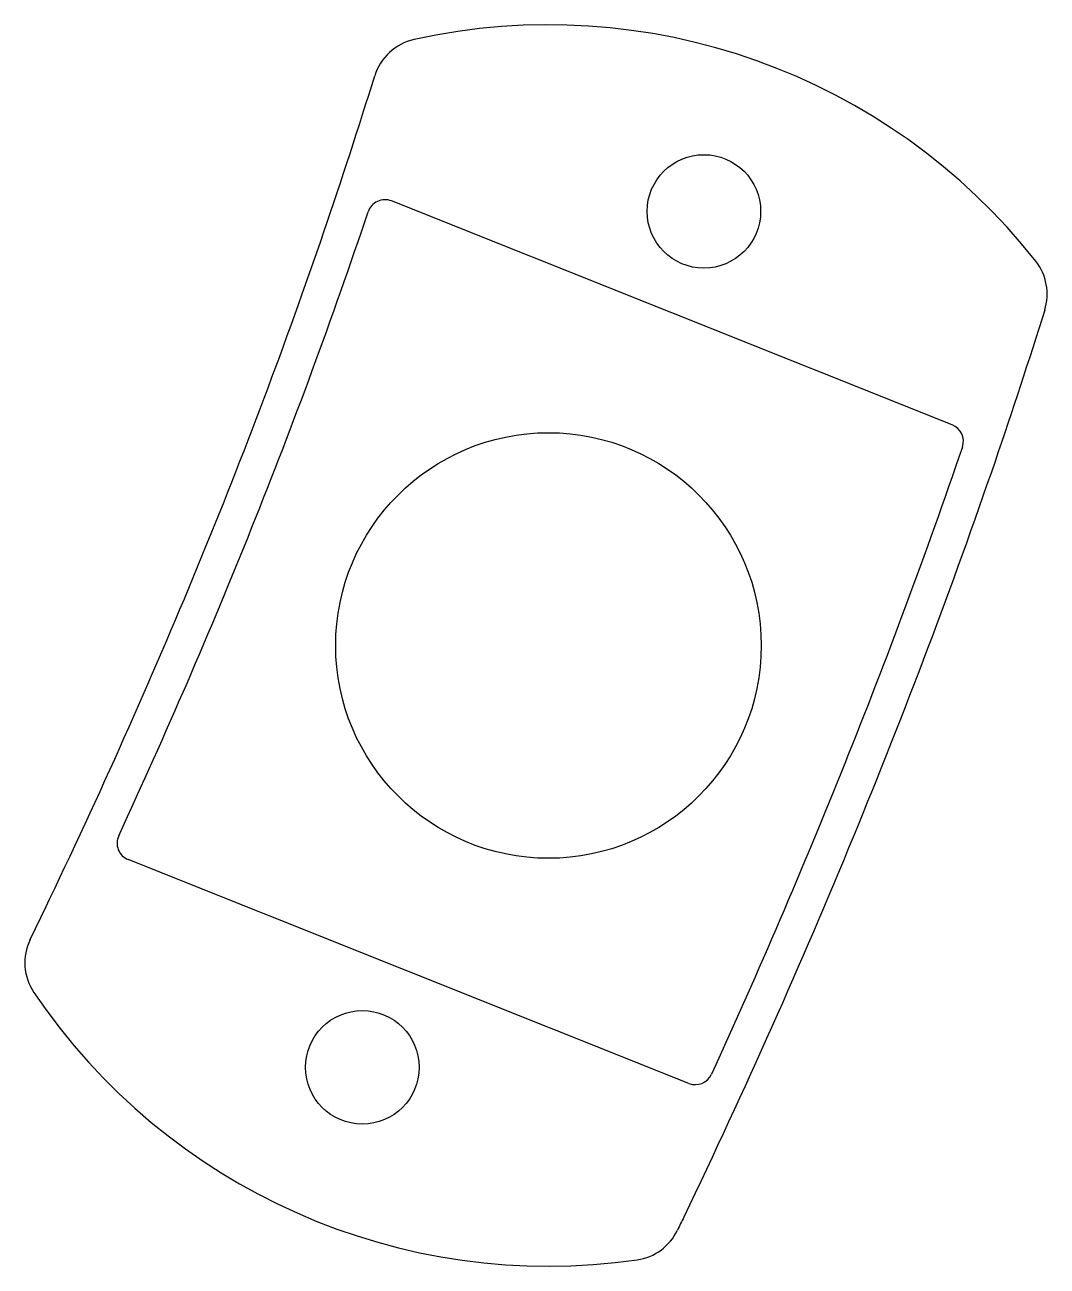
# Model space of a CAD drawing. Header units: millimetres. Extents: x -14.8 to 14.1, y -17.5 to 17.5.
import ezdxf

# ---------------------------------------------------------------- set-up
doc = ezdxf.new("R2010")
doc.units = ezdxf.units.MM

msp = doc.modelspace()

# ---------------------------------------------------------------- linework, layer by layer
at = {"color": 7, "linetype": 'Continuous', "lineweight": 25}
for p, q in [((11.386, 6.223), (-4.425, 12.533)), ((3.957, -12.346), (-11.851, -6.037))]:
    msp.add_line(p, q, dxfattribs=at)
for centre, radius in [((4.383, 12.239), 1.6), ((0, 0), 6), ((-5.249, -11.893), 1.6)]:
    msp.add_circle(centre, radius, dxfattribs=at)
for centre, radius, start, end in [((0, 0), 17.5, 38.2632, 102.5108), ((-3.466, 15.62), 1.5, 102.5108, 162.8134), ((-4.611, 12.069), 0.5, 68.2413, 161.4548), ((12.563, 9.908), 1.5, 342.557, 38.2632), ((11.2, 5.758), 0.5, 341.1039, 68.2413), ((-11.665, -5.573), 0.5, 155.1598, 248.2413), ((-13.265, -8.946), 1.5, 154.0895, 213.9946), ((0, 0), 17.5, 213.9946, 278.2167), ((4.142, -11.882), 0.5, 248.2413, 335.4518), ((2.287, -15.836), 1.5, 278.2167, 334.2815)]:
    msp.add_arc(centre, radius, start, end, dxfattribs=at)
for points, knots in [([(-14.615, -8.29), (-14.48, -8.014), (-12.773, -4.48), (-9.763, 2.261), (-6.832, 10.052), (-5.35, 14.606), (-4.899, 16.063)], [0.6223448, 0.6223448, 0.6223448, 0.6223448, 0.625, 0.65625, 0.6875, 0.70235159, 0.70235159, 0.70235159, 0.70235159]), ([(-12.119, -5.363), (-10.792, -2.497), (-9.536, 0.401), (-7.184, 6.267), (-6.09, 9.232), (-5.085, 12.228)], [0.1485281, 0.1485281, 0.1485281, 0.1485281, 0.4998818, 0.4998818, 0.8513537, 0.8513537, 0.8513537, 0.8513537]), ([(13.994, 9.459), (13.549, 8.043), (10.793, -0.35), (7.198, -9.079), (3.698, -16.363), (3.638, -16.487)], [0.29974487, 0.29974487, 0.29974487, 0.29974487, 0.3125, 0.375, 0.37608213, 0.37608213, 0.37608213, 0.37608213]), ([(11.673, 5.596), (10.645, 2.592), (9.536, -0.383), (7.171, -6.28), (5.917, -9.2), (4.597, -12.09)], [0.1637416, 0.1637416, 0.1637416, 0.1637416, 0.4999303, 0.4999303, 0.8361887, 0.8361887, 0.8361887, 0.8361887])]:
    msp.add_open_spline(points, degree=3, knots=knots, dxfattribs=at)

doc.saveas('drawing.dxf')
